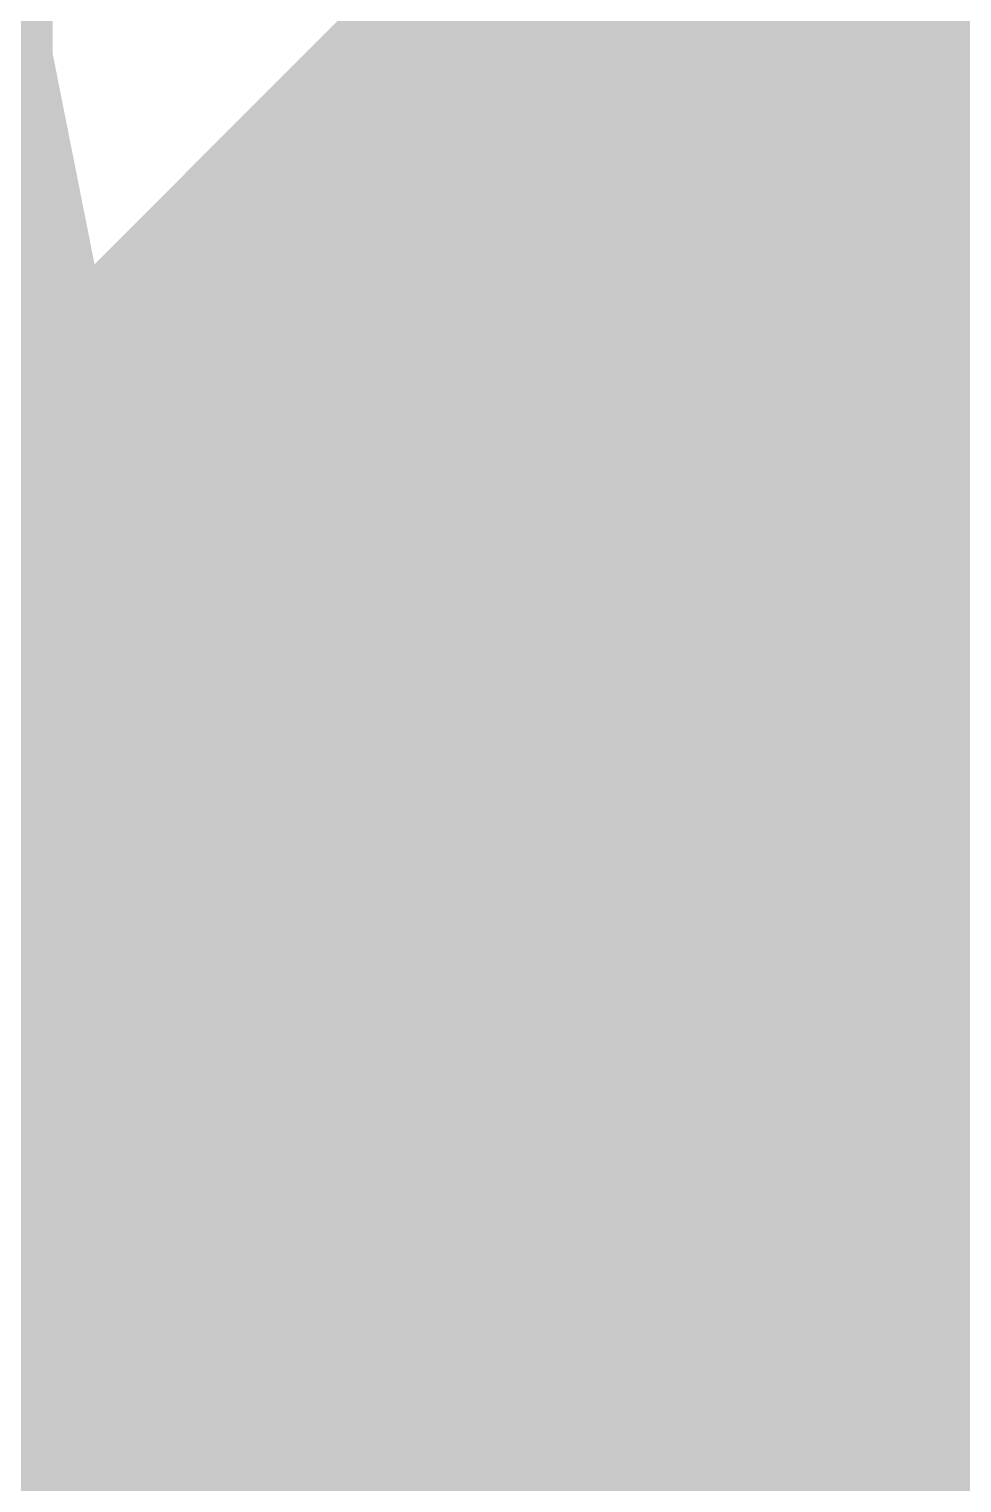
# Model space of a CAD drawing. Header units: inches. Extents: x -0.16 to 1.73, y -0.16 to 1.34.
# Drawn here: x 0.27356 to 0.28161, y 0.30451 to 0.31705 of the extents above; entities that cross this region are included whole.
import ezdxf

# ---------------------------------------------------------------- set-up
doc = ezdxf.new("R2010")
doc.units = ezdxf.units.IN
doc.header["$MEASUREMENT"] = 0
for name, color, linetype in [('Bottom Layer', 5, 'Continuous'), ('Bottom Solder', 6, 'Continuous'), ('Top Layer', 1, 'Continuous'), ('Top Solder', 216, 'Continuous')]:
    doc.layers.add(name, color=color, linetype=linetype)

msp = doc.modelspace()

# ---------------------------------------------------------------- hatches: boundary and pattern name
at = {"layer": 'Bottom Solder'}
h = msp.add_hatch(color=6, dxfattribs=at)
edge = h.paths.add_edge_path()
edge.add_arc((0.290073, 0.316836), 0.012, 0, 360)
at = {"layer": 'Top Layer'}
h = msp.add_hatch(color=1, dxfattribs=at)
h.paths.add_polyline_path([(0.32796, 0.405263), (0.32796, 0.336136), (0.329202, 0.329893), (0.332738, 0.324601), (0.33803, 0.321064), (0.344273, 0.319823), (0.350516, 0.321064), (0.351909, 0.321995), (0.356909, 0.319322), (0.356909, 0.288713), (0.352289, 0.2868), (0.350715, 0.288374), (0.344596, 0.292463), (0.337378, 0.293898), (0.186489, 0.293898), (0.182182, 0.29557), (0.182182, 0.32883), (0.147898, 0.32883), (0.147898, 0.29557), (0.143591, 0.293898), (0.115931, 0.293898), (0.110262, 0.299567), (0.110262, 0.360387), (0.129909, 0.380034), (0.223233, 0.380034), (0.230452, 0.381469), (0.236571, 0.385558), (0.237198, 0.386497), (0.246611, 0.386497), (0.247005, 0.386234), (0.252142, 0.385213), (0.304425, 0.385213), (0.309562, 0.386234), (0.313917, 0.389144), (0.316826, 0.393499), (0.317848, 0.398636), (0.317095, 0.402422), (0.319944, 0.407423), (0.3258, 0.407423)])
h.paths.add_polyline_path([(0.287239, 0.36376), (0.278283, 0.36376), (0.27204, 0.362518), (0.269574, 0.360869), (0.252142, 0.360869), (0.247005, 0.359848), (0.24265, 0.356938), (0.23974, 0.352583), (0.238718, 0.347446), (0.23974, 0.342309), (0.24265, 0.337954), (0.247005, 0.335044), (0.252142, 0.334023), (0.269293, 0.334023), (0.269317, 0.33401), (0.269652, 0.33397), (0.271627, 0.332651), (0.271753, 0.332443), (0.272306, 0.331085), (0.272819, 0.329173), (0.273226, 0.326725), (0.273486, 0.323771), (0.273581, 0.320169), (0.27376, 0.319768), (0.27376, 0.316836), (0.275002, 0.310593), (0.278538, 0.305301), (0.28383, 0.301764), (0.290073, 0.300523), (0.296316, 0.301764), (0.301609, 0.305301), (0.305145, 0.310593), (0.306387, 0.316836), (0.306387, 0.319738), (0.306564, 0.32013), (0.306651, 0.322804), (0.306883, 0.325077), (0.30726, 0.327156), (0.307768, 0.329045), (0.308401, 0.330758), (0.309151, 0.332308), (0.310018, 0.333715), (0.311007, 0.334998), (0.312134, 0.336178), (0.313658, 0.337475), (0.313861, 0.337872), (0.314265, 0.338063), (0.314581, 0.338948), (0.316826, 0.342309), (0.317848, 0.347446), (0.316826, 0.352583), (0.313917, 0.356938), (0.309562, 0.359848), (0.304425, 0.360869), (0.295949, 0.360869), (0.293482, 0.362518)], flags=0)
at = {"layer": 'Top Solder'}
h = msp.add_hatch(color=216, dxfattribs=at)
edge = h.paths.add_edge_path()
edge.add_arc((0.290073, 0.316836), 0.012, 0, 360)

# ---------------------------------------------------------------- linework, layer by layer
at = {"layer": 'Bottom Layer'}
msp.add_lwpolyline([(0.241637, 0.2684, 0.02, 0.02, 0), (0.290073, 0.316836, 0.02, 0.02, 0)], format="xyseb", dxfattribs=at)
msp.add_lwpolyline([(0.285073, 0.316836, 0.01, 0.01, 1), (0.295073, 0.316836, 0.01, 0.01, 1)], format="xyseb", close=True, dxfattribs=at)
at = {"layer": 'Top Layer'}
msp.add_lwpolyline([(0.290073, 0.316836, 0.02, 0.02, 0), (0.290073, 0.344612, 0.02, 0.02, 0)], format="xyseb", dxfattribs=at)
msp.add_lwpolyline([(0.285073, 0.316836, 0.01, 0.01, 1), (0.295073, 0.316836, 0.01, 0.01, 1)], format="xyseb", close=True, dxfattribs=at)

doc.saveas('drawing.dxf')
